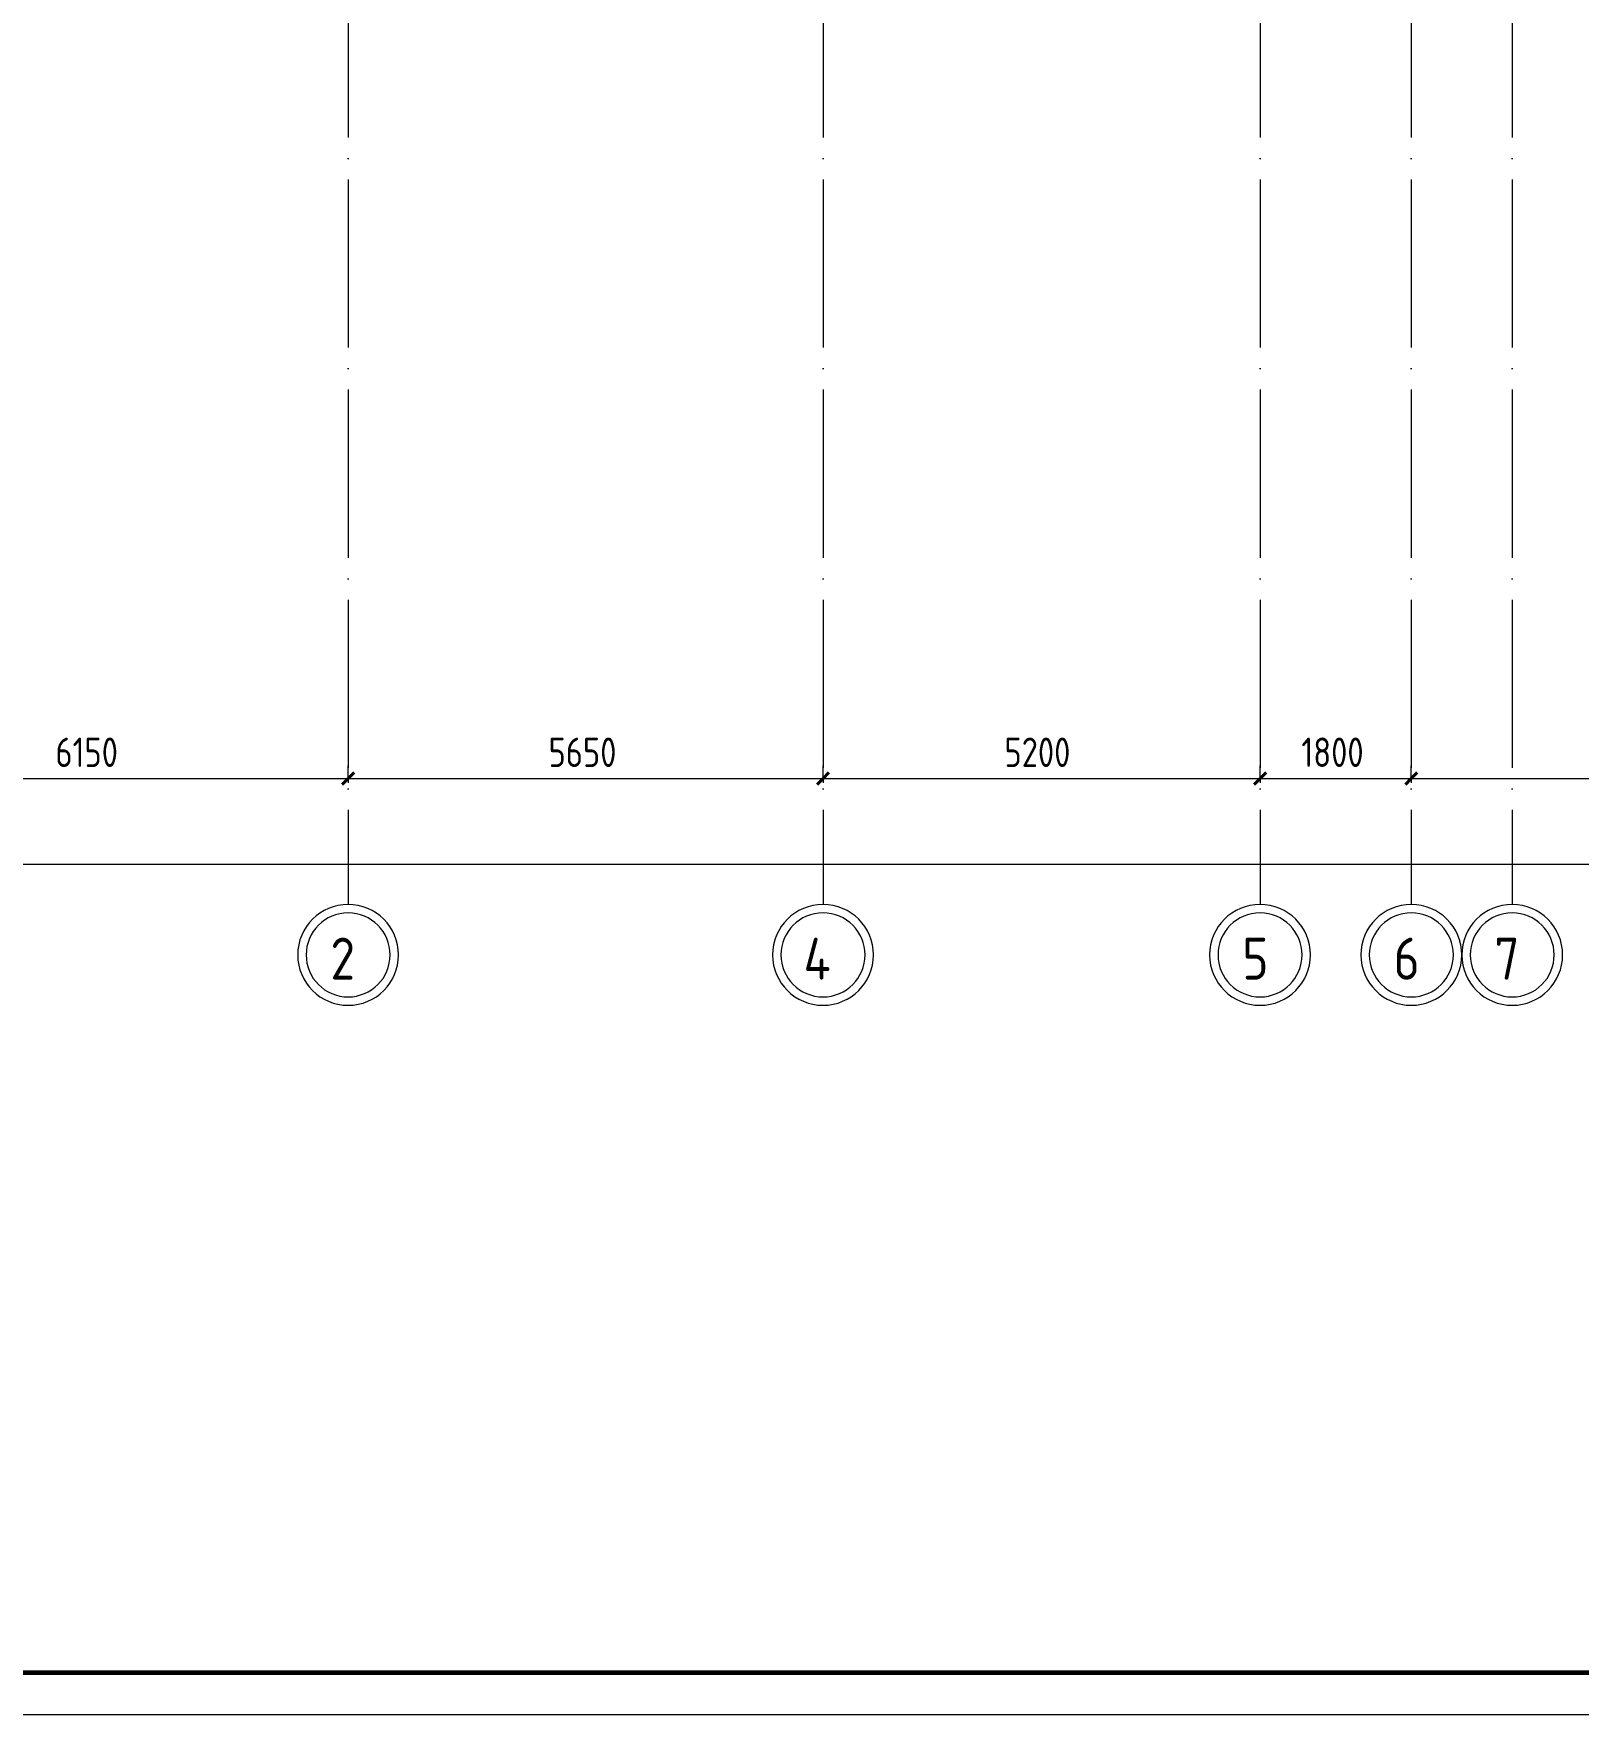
# Model space of a CAD drawing. Header units: millimetres. Extents: x -396912 to 182286, y -43638 to 41610.
# Drawn here: x -57349 to -38968, y -42490 to -22494 of the extents above; entities that cross this region are included whole.
import ezdxf

# ---------------------------------------------------------------- set-up
doc = ezdxf.new("R2010")
doc.units = ezdxf.units.MM
doc.linetypes.add('ADSK_Линия сетки', pattern=[25, 20, -2.5, 0, -2.5])
for name, color, linetype, lineweight in [('Оси', 252, 'Continuous', 9), ('ОФ_рамка', 8, 'Continuous', 60), ('Размеры', 7, 'Continuous', 9)]:
    doc.layers.add(name, color=color, linetype=linetype, lineweight=lineweight)
doc.styles.add('GOST Common_2', font='', dxfattribs={"width": 0.9, "height": 250})
doc.styles.add('GOST Common_4', font='', dxfattribs={"height": 7})
doc.styles.get('GOST Common_2').set_extended_font_data('GOST type B')
doc.styles.get('GOST Common_4').set_extended_font_data('GOST 2.304 type A')

# ---------------------------------------------------------------- blocks, each defined once
blk = doc.blocks.new('1 этаж')
at = {"layer": 'Оси', "color": 251, "linetype": 'ADSK_Линия сетки', "ltscale": 100, "true_color": 0x636466}
for p, q in [((-59308, -2646), (-59308, -33772)), ((-53658, -2646), (-53658, -33772)), ((-48458, -2646), (-48458, -33772)), ((-46658, -2646), (-46658, -33772)), ((-45458, -2646), (-45458, -33772))]:
    blk.add_line(p, q, dxfattribs=at)
at = {"layer": 'Оси', "color": 251, "lineweight": 20, "true_color": 0x636466}
for centre, radius, start, end in [((-59308, -34372), 600, 0, 180), ((-53658, -34372), 600, 0, 180), ((-48458, -34372), 600, 0, 180), ((-46658, -34372), 600, 0, 180), ((-45458, -34372), 600, 0, 180), ((-59308, -34372), 500, 0, 180), ((-53658, -34372), 500, 0, 180), ((-48458, -34372), 500, 0, 180), ((-46658, -34372), 500, 0, 180), ((-45458, -34372), 500, 0, 180), ((-59308, -34372), 600, 180, 0), ((-59308, -34372), 500, 180, 0), ((-53658, -34372), 600, 180, 0), ((-53658, -34372), 500, 180, 0), ((-48458, -34372), 600, 180, 0), ((-48458, -34372), 500, 180, 0), ((-46658, -34372), 600, 180, 0), ((-46658, -34372), 500, 180, 0), ((-45458, -34372), 600, 180, 0), ((-45458, -34372), 500, 180, 0)]:
    blk.add_arc(centre, radius, start, end, dxfattribs=at)
at = {"layer": 'Размеры', "color": 251, "lineweight": 20, "true_color": 0x636466}
for p, q in [((-59308, -32275), (-59308, -32125)), ((-59308, -32275), (-59308, -32125)), ((-53658, -32275), (-53658, -32125)), ((-53658, -32275), (-53658, -32125)), ((-48458, -32275), (-48458, -32125)), ((-48458, -32275), (-48458, -32125)), ((-46658, -32275), (-46658, -32125)), ((-46658, -32275), (-46658, -32125)), ((-65608, -32275), (-59308, -32275)), ((-59308, -32275), (-59308, -32325)), ((-59308, -32275), (-53658, -32275)), ((-59308, -32275), (-59308, -32325)), ((-53658, -32275), (-53658, -32325)), ((-53658, -32275), (-48458, -32275)), ((-53658, -32275), (-53658, -32325)), ((-48458, -32275), (-48458, -32325)), ((-48458, -32275), (-46658, -32275)), ((-48458, -32275), (-48458, -32325)), ((-46658, -32275), (-46658, -32325)), ((-46658, -32275), (-41458, -32275)), ((-46658, -32275), (-46658, -32325)), ((-65608, -33293), (2292, -33293))]:
    blk.add_line(p, q, dxfattribs=at)
at = {"layer": 'Размеры', "color": 251, "lineweight": 40, "true_color": 0x636466}
for p, q in [((-59308, -32275), (-59379, -32345)), ((-59308, -32275), (-59379, -32345)), ((-59308, -32275), (-59237, -32204)), ((-59308, -32275), (-59237, -32204)), ((-53658, -32275), (-53729, -32345)), ((-53658, -32275), (-53729, -32345)), ((-53658, -32275), (-53587, -32204)), ((-53658, -32275), (-53587, -32204)), ((-48458, -32275), (-48529, -32345)), ((-48458, -32275), (-48529, -32345)), ((-48458, -32275), (-48387, -32204)), ((-48458, -32275), (-48387, -32204)), ((-46658, -32275), (-46729, -32345)), ((-46658, -32275), (-46729, -32345)), ((-46658, -32275), (-46587, -32204)), ((-46658, -32275), (-46587, -32204))]:
    blk.add_line(p, q, dxfattribs=at)
at = {"layer": 'Оси', "color": 251, "true_color": 0x636466, "style": 'GOST Common_2', "width": 0.9}
for s, p in [('2', (-59519, -34667)), ('4', (-53890, -34667)), ('5', (-48669, -34667)), ('6', (-46869, -34667)), ('7', (-45671, -34667))]:
    blk.add_text(s, height=500, dxfattribs=at).set_placement(p)
at = {"layer": 'Размеры', "color": 251, "lineweight": 20, "true_color": 0x636466, "char_height": 350, "attachment_point": 1, "line_spacing_factor": 1.022761, "style": 'GOST Common_4'}
for s, insert, width in [('6150', (-62791, -31787), 980.83), ('5650', (-56924, -31787), 1059.58), ('5200', (-51499, -31787), 1059.58), ('1800', (-47966, -31787), 980.83)]:
    blk.add_mtext(s, dxfattribs=dict(at, insert=insert, width=width))
blk = doc.blocks.new('А0')
at = {"layer": 'ОФ_рамка', "color": 0, "linetype": 'Continuous', "ltscale": 100}
blk.add_lwpolyline([(224168, -393217), (340568, -393217)], dxfattribs=at)
at = {"layer": 'ОФ_рамка', "color": 0, "linetype": 'Continuous', "lineweight": 5, "ltscale": 100}
blk.add_lwpolyline([(222168, -393717), (341068, -393717)], dxfattribs=at)

msp = doc.modelspace()

# ---------------------------------------------------------------- block references
msp.add_blockref('1 этаж', (5702, 918))
at = {"layer": 'ОФ_рамка', "color": 0, "lineweight": -2}
msp.add_blockref('А0', (-303900, 351227), dxfattribs=at)

doc.saveas('drawing.dxf')
